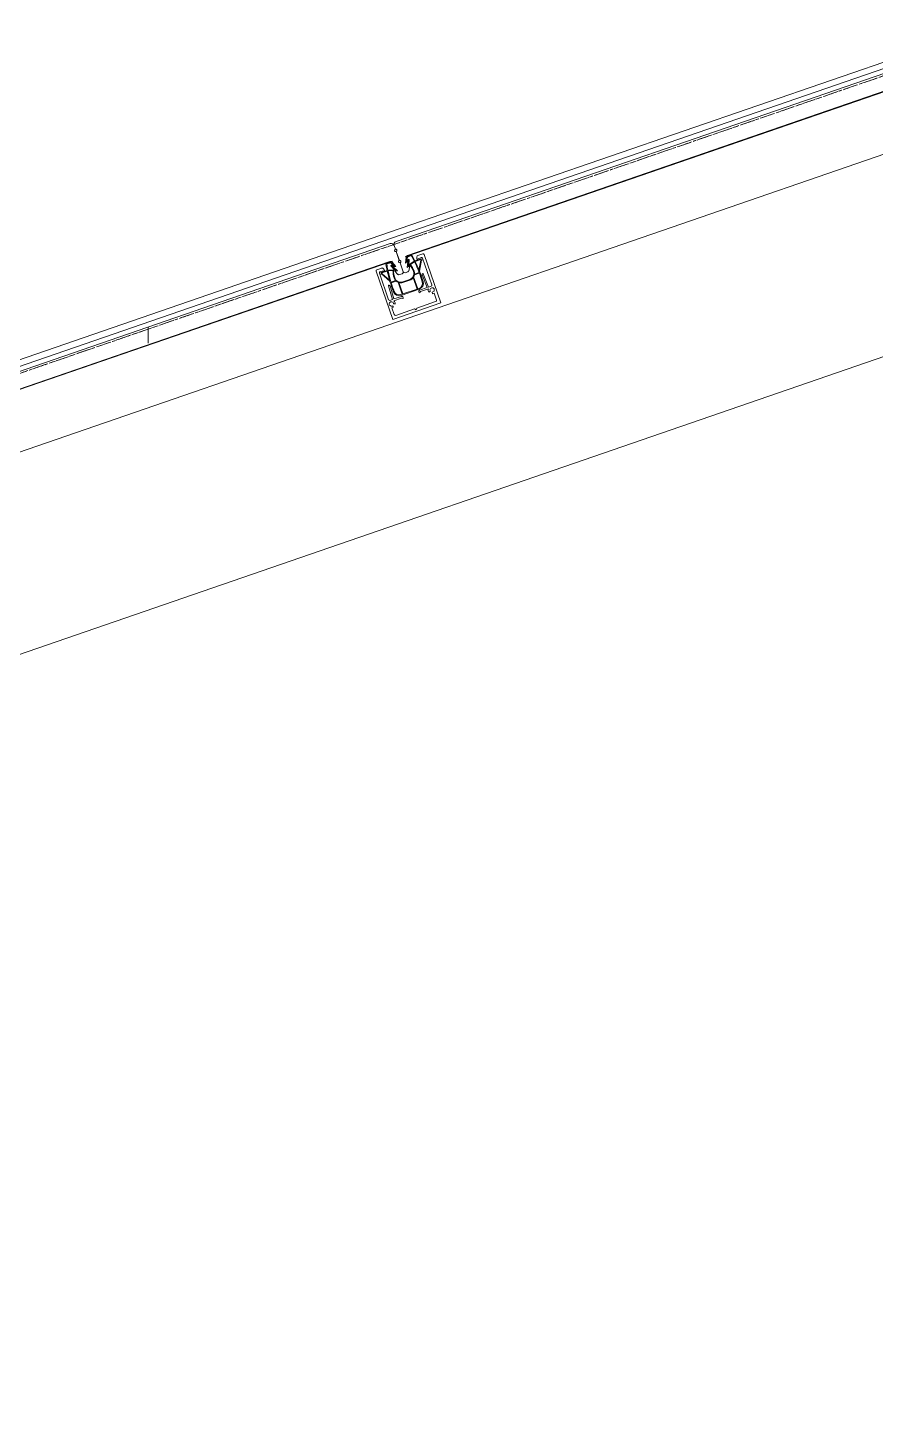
# Model space of a CAD drawing. Header units: millimetres. Extents: x -2612262 to -2065320, y 3717813 to 4283368.
# Drawn here: x -2457606 to -2456795, y 3994876 to 3996208 of the extents above; entities that cross this region are included whole.
import ezdxf

# ---------------------------------------------------------------- set-up
doc = ezdxf.new("R2010")
doc.units = ezdxf.units.MM
for name, pattern in [('Aligning Line', [3.2004, 1.6002, -1.6002]), ('Grid Line', [21, 12, -3, 3, -3]), ('Overhead', [4, 2.5, -1.5])]:
    doc.linetypes.add(name, pattern=pattern)
for name, color, linetype, lineweight in [('A-DETL-GENF', 92, 'Continuous', 5), ('A-FLOR', 192, 'Continuous', 5), ('A-FLOR-OVHD', 1, 'Overhead', 13), ('A-GENM', 13, 'Continuous', 5), ('A-GLAZ-CWMG', 51, 'Continuous', 5), ('A-WALL', 113, 'Continuous', 5), ('G-ANNO-REFR', 1, 'Aligning Line', 5), ('S-GRID', 1, 'Continuous', 5)]:
    doc.layers.add(name, color=color, linetype=linetype, lineweight=lineweight)
picture_1 = doc.add_image_def('image1.jpg', size_in_pixel=(6528, 5638))

# ---------------------------------------------------------------- blocks, each defined once
blk = doc.blocks.new('MulticellPanel_Polycarbonate_Danpal_1040w - Grey-2874737-GA - Part A')
at = {"layer": 'A-GENM'}
h = blk.add_hatch(dxfattribs=at)
h.set_pattern_fill('FP_51', color=256, style=0, pattern_type=2)
h.set_pattern_definition([(71, (1022921.4, -4578290.6), (-756.41486, 260.45452), []), (161, (1022921.4, -4578290.6), (-260.45452, -756.41486), [])])
h.paths.add_polyline_path([(-543.4, -0.5), (-538.6, 1.4), (-543.4, 7), (-543.4, 1.8)])
h.paths.add_polyline_path([(-534.5, 0), (536.3, 1.9), (542.2, 8.2), (540.4, 16), (-540.8, 14), (-540.8, 6.8), (-535.1, 0.7)])
h.paths.add_polyline_path([(543.4, -13.5), (542.4, -4.8), (538.4, -7.5), (539.6, -11.6), (540.7, -12.1)])
h.paths.add_polyline_path([(536.3, -1.3), (543.4, -0.5), (543.2, 6.8), (536.8, -0.8)])
h.paths.add_polyline_path([(538.4, -6.4), (540.1, -2.5), (537.3, -3.8), (537.7, -4.7)])
for p, q in [((540.4, 16), (-540.4, 16)), ((-543.4, 13), (-543.4, 9.4)), ((-543.4, 7), (-543.4, -2.1)), ((543.4, 9.4), (543.4, 13)), ((543.4, -2.1), (543.4, 7)), ((-543.4, -4.4), (-543.4, -13.3)), ((-538.4, -6.4), (-536.3, -1.3)), ((-538.4, -10.9), (-535.9, -6)), ((-535.9, -6), (-538.4, -6.4)), ((-535.9, -10.5), (-538.4, -10.9)), ((-537.3, -13.3), (-535.9, -10.5)), ((-534.5, 0), (534.5, 0)), ((538.4, -6.4), (535.9, -6)), ((535.9, -6), (538.4, -10.9)), ((538.4, -10.9), (535.9, -10.5)), ((535.9, -10.5), (537.7, -14.2)), ((536.3, -1.3), (538.4, -6.4)), ((543.4, -13.5), (543.4, -4.4)), ((-541.9, -15), (-539.1, -15)), ((539.1, -15), (541.9, -15))]:
    blk.add_line(p, q, dxfattribs=at)
for centre, radius, start, end in [((-540.4, 13), 3, 90, 180), ((540.4, 13), 3, 360, 90), ((-543.4, 8.2), 1.2, 270.0002, 89.9998), ((543.4, 8.2), 1.2, 90.0002, 269.9998), ((-543.4, -3.2), 1.2, 270.0002, 89.9998), ((-534.5, -2), 2, 90, 158.7864), ((534.5, -2), 2, 21.2136, 90), ((543.4, -3.2), 1.2, 90.0002, 269.9998), ((-541.9, -13.5), 1.5, 225, 270), ((-539.1, -13.5), 1.5, 270, 333.1609), ((539.1, -13.5), 1.5, 206.8391, 270), ((541.9, -13.5), 1.5, 270, 360)]:
    blk.add_arc(centre, radius, start, end, dxfattribs=at)
blk = doc.blocks.new('Rectangular Mullion - Frame_Framed Facade_Danpal_DPANMF BT1-1262948-GA - Part A')
at = {"layer": 'A-GLAZ-CWMG'}
for p, q in [((-2457260.1, 3996012.6), (-2458244.4, 3995673.6)), ((-2457258.1, 3996007), (-2458285.6, 3995653.2)), ((-2457257.3, 3995985.1), (-2458234.6, 3995648.5)), ((-2457232.9, 3995933.7), (-2458216.2, 3995595.1)), ((-2458294.9, 3995656.2), (-2458300.1, 3995654.4)), ((-2458298.2, 3995648.9), (-2458300.1, 3995654.4)), ((-2458293, 3995650.7), (-2458298.2, 3995648.9)), ((-2458297.1, 3995645.6), (-2458298.2, 3995648.9))]:
    blk.add_line(p, q, dxfattribs=at)
blk = doc.blocks.new('MulticellPanel_Polycarbonate_Danpal_1040w - Grey-2878402-GA - Part A')
at = {"layer": 'A-GENM'}
h = blk.add_hatch(dxfattribs=at)
h.set_pattern_fill('FP_52', color=256, style=0, pattern_type=2)
h.set_pattern_definition([(71, (1022071.2, -4578290.6), (-756.41486, 260.45452), []), (161, (1022071.2, -4578290.6), (-260.45452, -756.41486), [])])
h.paths.add_polyline_path([(-306.9, -13.5), (-301.9, -10.9), (-304.1, -5.5), (-306.9, -4.4)])
h.paths.add_polyline_path([(-299.8, -1.3), (-306.9, 7), (-306.9, -2.1), (-303.4, -1.7)])
h.paths.add_polyline_path([(-301.9, -6.4), (-302.2, -2.1), (-303.8, -4.8), (-302.4, -6)])
h.paths.add_polyline_path([(-298, 0), (299.8, 1.9), (305.7, 8.2), (303.9, 16), (-304.3, 14), (-304.3, 6.8), (-300.2, 2.4)])
h.paths.add_polyline_path([(300.5, -0.5), (306.9, -0.5), (304.9, 4.7), (301.9, 1.2)])
for p, q in [((303.9, 16), (-303.9, 16)), ((-306.9, 13), (-306.9, 9.4)), ((-306.9, 7), (-306.9, -2.1)), ((306.9, 9.4), (306.9, 13)), ((306.9, -2.1), (306.9, 7)), ((-306.9, -4.4), (-306.9, -13.5)), ((-301.9, -6.4), (-299.8, -1.3)), ((-301.9, -10.9), (-299.4, -6)), ((-299.4, -6), (-301.9, -6.4)), ((-299.4, -10.5), (-301.9, -10.9)), ((-301.2, -14.2), (-299.4, -10.5)), ((-298, 0), (298, 0)), ((301.9, -6.4), (299.4, -6)), ((299.4, -6), (301.9, -10.9)), ((301.9, -10.9), (299.4, -10.5)), ((299.8, -1.3), (301.9, -6.4)), ((306.9, -13.3), (306.9, -4.4)), ((-305.4, -15), (-302.6, -15)), ((302.6, -15), (305.4, -15))]:
    blk.add_line(p, q, dxfattribs=at)
for centre, radius, start, end in [((-303.9, 13), 3, 90, 180), ((303.9, 13), 3, 360, 90), ((-306.9, 8.2), 1.2, 270.0002, 89.9998), ((306.9, 8.2), 1.2, 90.0002, 269.9998), ((-306.9, -3.2), 1.2, 270.0002, 89.9998), ((-298, -2), 2, 90, 158.7864), ((298, -2), 2, 21.2136, 90), ((306.9, -3.2), 1.2, 90.0002, 269.9998), ((-305.4, -13.5), 1.5, 180, 270), ((-302.6, -13.5), 1.5, 270, 333.1609), ((302.6, -13.5), 1.5, 206.8391, 270), ((305.4, -13.5), 1.5, 270, 315)]:
    blk.add_arc(centre, radius, start, end, dxfattribs=at)
blk = doc.blocks.new('Rectangular Mullion - Frame_Framed Facade_Danpal_DPANMF BT1-2878399-GA - Part A')
at = {"layer": 'A-GLAZ-CWMG'}
for p, q in [((-2456667.2, 3996216.7), (-2456672.4, 3996214.9)), ((-2456665.3, 3996211.1), (-2456670.5, 3996209.4)), ((-2456722.9, 3996197.5), (-2457260.1, 3996012.6)), ((-2456677.9, 3996206.8), (-2457258.1, 3996007)), ((-2456715.2, 3996171.7), (-2457245.3, 3995989.2)), ((-2456696.8, 3996118.3), (-2457232.9, 3995933.7))]:
    blk.add_line(p, q, dxfattribs=at)
blk = doc.blocks.new('Rectangular Mullion - DPAEC50-1105308-GA - Part A')
at = {"layer": 'A-DETL-GENF'}
for p, q in [((24.3, 53.5), (-24.3, 53.5)), ((-24.3, 53.5), (-24.3, 4.5)), ((24.3, 4.5), (24.3, 53.5)), ((-21.3, 42.6), (-21.3, 49.5)), ((-20.1, 50.7), (-1.2, 50.7)), ((-20.1, 41), (-19.6, 42.6)), ((-1.2, 50.7), (0, 51.9)), ((0, 51.9), (1.2, 50.7)), ((1.2, 50.7), (20.1, 50.7)), ((19.6, 42.6), (20.1, 41)), ((21.3, 49.5), (21.3, 42.6)), ((-21.8, 7.3), (-21.8, 34.3)), ((-20.8, 35.3), (-18.1, 35.3)), ((-17, 40), (-18.6, 39.5)), ((-18.1, 35.3), (-17.6, 21.6)), ((-9.6, 36.9), (-17.6, 36.9)), ((-16.3, 22.3), (-16.8, 35.3)), ((-16.8, 35.3), (-9, 35.3)), ((-8, 37.5), (-9.1, 37.5)), ((9.1, 34.3), (-9.1, 34.3)), ((-9.1, 33.5), (-7.9, 33.5)), ((-8, 36.3), (-8, 37.5)), ((-7.9, 33.5), (-7.9, 21.5)), ((-7.3, 22), (-7.3, 33.5)), ((-7.3, 33.5), (7.3, 33.5)), ((7.3, 33.5), (7.3, 22)), ((7.9, 21.5), (7.9, 33.5)), ((7.9, 33.5), (9.1, 33.5)), ((9.1, 37.5), (8, 37.5)), ((8, 37.5), (8, 36.3)), ((9, 35.3), (16.8, 35.3)), ((17.6, 36.9), (9.6, 36.9)), ((16.8, 35.3), (16.3, 22.3)), ((18.6, 39.5), (17, 40)), ((17.6, 21.6), (18.1, 35.3)), ((18.1, 35.3), (20.8, 35.3)), ((21.8, 34.3), (21.8, 7.3)), ((-15, 18), (-20.3, 8.8)), ((-19.7, 8.7), (-14.9, 16.9)), ((-9.3, 19.8), (-14.2, 19.8)), ((-14.2, 19.2), (-9.6, 19.2)), ((3.5, 23.2), (-3.5, 23.2)), ((-3.5, 22.6), (3.5, 22.6)), ((14.2, 19.8), (9.3, 19.8)), ((9.6, 19.2), (14.2, 19.2)), ((14.9, 16.9), (19.7, 8.7)), ((20.3, 8.8), (15, 18)), ((-23.3, 3.5), (-18.2, 3.5)), ((-16.8, 6.7), (-20.7, 6.3)), ((-20.3, 8.8), (-20.3, 7.3)), ((-20.3, 7.3), (-14.1, 7.3)), ((-19.7, 7.9), (-19.7, 8.7)), ((-14.2, 7.9), (-19.7, 7.9)), ((-8.9, 9.2), (-13.4, 8.1)), ((-13.3, 7.4), (-7.3, 8.9)), ((-8.5, 1.7), (-12.4, 1.4)), ((-12.2, 0.8), (-8.6, 1.1)), ((-7.3, 8.9), (-9.2, 4.5)), ((-8.7, 4), (-6.9, 4.4)), ((-6.9, 4.4), (-8.5, 1.7)), ((-8.3, 4.8), (-6.1, 9.9)), ((-6.1, 9.9), (-8.3, 9.4)), ((-5.8, 5.4), (-8.3, 4.8)), ((-7.8, 1.7), (-5.8, 5.4)), ((8.3, 4.8), (5.8, 5.4)), ((5.8, 5.4), (7.8, 1.7)), ((8.3, 9.4), (6.1, 9.9)), ((6.1, 9.9), (8.3, 4.8)), ((8.5, 1.7), (6.9, 4.4)), ((6.9, 4.4), (8.7, 4)), ((9.2, 4.5), (7.3, 8.9)), ((7.3, 8.9), (13.3, 7.4)), ((12.4, 1.4), (8.5, 1.7)), ((8.6, 1.1), (12.2, 0.8)), ((13.4, 8.1), (8.9, 9.2)), ((14.1, 7.3), (20.3, 7.3)), ((19.7, 7.9), (14.2, 7.9)), ((20.7, 6.3), (16.8, 6.7)), ((18.2, 3.5), (23.3, 3.5)), ((19.7, 8.7), (19.7, 7.9)), ((20.3, 7.3), (20.3, 8.8))]:
    blk.add_line(p, q, dxfattribs=at)
for centre, radius, start, end in [((-20.6, 39), 2.1, 75, 15), ((-20.1, 49.5), 1.2, 90, 180), ((-20.6, 39), 3.7, 75, 100.9055), ((20.6, 39), 2.1, 165, 105), ((20.6, 39), 3.7, 79.0945, 105), ((20.1, 49.5), 1.2, 360, 90), ((-20.8, 34.3), 1, 90, 180), ((-20.6, 39), 3.7, 325.4192, 15), ((-9.1, 28.3), 6, 90, 178.5709), ((137.1, 24.7), 152.2, 178.5709, 182.4896), ((-9.1, 28.3), 5.2, 90, 178.5709), ((137.1, 24.7), 151.4, 178.5709, 181.8369), ((-9.8, 37.6), 0.706, 289.0493, 354.5477), ((-9, 36.3), 1, 270, 360), ((9, 36.3), 1, 180, 270), ((9.8, 37.6), 0.706, 185.4523, 250.9507), ((9.1, 28.3), 6, 1.4287, 89.9792), ((9.1, 28.3), 5.2, 1.4291, 90), ((-137.1, 24.7), 151.4, 358.1631, 1.4291), ((-137.1, 24.7), 152.2, 357.5109, 1.4287), ((20.6, 39), 3.7, 165, 214.5808), ((20.8, 34.3), 1, 360, 90), ((137.1, 24.7), 152.2, 182.9076, 186.319), ((137.1, 24.7), 151.4, 182.064, 186.2791), ((-3.5, 16.6), 6.58, 156.7371, 181.8449), ((16.4, 17.2), 26.5, 181.8449, 197.5886), ((-3.5, 16.6), 5.98, 90, 181.8449), ((16.4, 17.2), 25.9, 181.8449, 197.6717), ((-3.5, 16.6), 6.58, 131.8412, 150.9148), ((-3.5, 16.6), 6.58, 90, 125.1634), ((3.5, 16.6), 6.58, 54.8366, 90), ((3.5, 16.6), 5.98, 358.1551, 90), ((3.5, 16.6), 6.58, 29.0852, 48.1588), ((-16.4, 17.2), 25.9, 342.3283, 358.1551), ((-16.4, 17.2), 26.5, 342.4114, 358.1551), ((3.5, 16.6), 6.58, 358.1551, 23.2629), ((-137.1, 24.7), 151.4, 353.7209, 357.936), ((-137.1, 24.7), 152.2, 353.681, 357.0924), ((-23.3, 4.5), 1, 180, 270), ((-20.8, 7.3), 1, 180, 275), ((137.1, 25.2), 152.2, 186.7358, 188.8939), ((137.1, 25.2), 151.4, 186.7315, 189.0318), ((-12.3, 1.8), 0.975, 188.8939, 275.24), ((-8.8, 4.4), 0.4, 157.1611, 284), ((-8.7, 2.1), 0.963, 275.24, 334.4387), ((8.7, 2.1), 0.963, 205.5613, 264.76), ((8.8, 4.4), 0.4, 256, 22.8389), ((12.3, 1.8), 0.975, 264.76, 351.1061), ((-137.1, 25.2), 151.4, 350.9682, 353.2685), ((-137.1, 25.2), 152.2, 351.1061, 353.2642), ((20.8, 7.3), 1, 265, 360), ((23.3, 4.5), 1, 270, 360)]:
    blk.add_arc(centre, radius, start, end, dxfattribs=at)
for points, knots in [([(-17.6, 21.6), (-17.6, 21.5), (-17.6, 21.4), (-17.4, 21.3), (-17.1, 21.3), (-16.8, 21.5), (-16.6, 21.7), (-16.4, 21.9), (-16.4, 22.1), (-16.4, 22.3), (-16.3, 22.3)], [0, 0, 0, 0, 0.125, 0.25, 0.5, 0.625, 0.75, 0.875, 0.9375, 1, 1, 1, 1]), ([(16.3, 22.3), (16.4, 22.3), (16.4, 22.1), (16.4, 22), (16.5, 21.8), (16.7, 21.5), (17.1, 21.2), (17.6, 21.3), (17.6, 21.6)], [0, 0, 0, 0, 0.0625, 0.125, 0.1875, 0.3125, 0.4375, 1, 1, 1, 1]), ([(-18.2, 3.5), (-18.1, 3.5), (-17.9, 3.5), (-17.6, 3.7), (-17.5, 3.8), (-17.3, 4), (-17.2, 4.2), (-17, 4.4), (-16.9, 4.6), (-16.8, 4.8), (-16.7, 5.1), (-16.6, 5.4), (-16.5, 5.6), (-16.5, 5.8), (-16.5, 6), (-16.5, 6.2), (-16.5, 6.4), (-16.5, 6.6), (-16.6, 6.7), (-16.8, 6.7), (-16.8, 6.7)], [0, 0, 0, 0, 0.083333, 0.166667, 0.208333, 0.25, 0.333333, 0.375, 0.416667, 0.458333, 0.5, 0.583333, 0.666667, 0.729167, 0.791667, 0.84375, 0.885417, 0.927083, 0.96875, 1, 1, 1, 1]), ([(16.8, 6.7), (16.8, 6.7), (16.6, 6.7), (16.5, 6.6), (16.5, 6.4), (16.5, 6.2), (16.5, 6), (16.5, 5.8), (16.5, 5.6), (16.6, 5.3), (16.9, 4.6), (17.5, 3.7), (17.8, 3.5), (18.2, 3.5)], [0, 0, 0, 0, 0.03125, 0.072917, 0.114583, 0.15625, 0.208333, 0.270833, 0.333333, 0.416667, 0.583333, 0.75, 1, 1, 1, 1])]:
    blk.add_open_spline(points, degree=3, knots=knots, dxfattribs=at)
blk = doc.blocks.new('Rectangular Mullion - Mullion_FramedFacade_Danpal_DPAEC50-1262938-GA - Part A')
at = {"layer": 'A-GLAZ-CWMG'}
for p, q in [((3.5, 22.6), (-3.5, 22.6)), ((-18.2, 3.5), (-23.3, 3.5)), ((-20.3, 8.8), (-21.8, 8.8)), ((-20.7, 6.3), (-16.8, 6.7)), ((-20.3, 7.3), (-20.3, 8.8)), ((-14.1, 7.3), (-20.3, 7.3)), ((-8.6, 1.1), (-12.2, 0.8)), ((-8.3, 9.4), (-6.1, 9.9)), ((-6.1, 9.9), (-8.3, 4.8)), ((-8.3, 4.8), (-5.8, 5.4)), ((-5.8, 5.4), (-7.8, 1.7)), ((7.8, 1.7), (5.8, 5.4)), ((5.8, 5.4), (8.3, 4.8)), ((8.3, 4.8), (6.1, 9.9)), ((6.1, 9.9), (8.3, 9.4)), ((12.2, 0.8), (8.6, 1.1)), ((20.3, 7.3), (14.1, 7.3)), ((16.8, 6.7), (20.7, 6.3)), ((23.3, 3.5), (18.2, 3.5)), ((21.8, 8.8), (20.3, 8.8)), ((20.3, 8.8), (20.3, 7.3))]:
    blk.add_line(p, q, dxfattribs=at)
for centre, radius, start, end in [((-3.5, 16.6), 5.98, 90, 181.8449), ((16.4, 17.2), 25.9, 181.8449, 197.6717), ((3.5, 16.6), 5.98, 358.1551, 90), ((-16.4, 17.2), 25.9, 342.3283, 358.1551), ((-23.3, 4.5), 1, 180, 270), ((-20.8, 7.3), 1, 227.5, 275), ((137.1, 25.2), 152.2, 186.7358, 188.8939), ((-12.3, 1.8), 0.975, 188.8939, 275.24), ((-8.7, 2.1), 0.963, 275.24, 334.4387), ((8.7, 2.1), 0.963, 205.5613, 264.76), ((12.3, 1.8), 0.975, 264.76, 351.1061), ((-137.1, 25.2), 152.2, 351.1061, 353.2642), ((20.8, 7.3), 1, 265, 360), ((23.3, 4.5), 1, 270, 0)]:
    blk.add_arc(centre, radius, start, end, dxfattribs=at)
for points, knots in [([(-16.8, 6.7), (-16.8, 6.7), (-16.6, 6.7), (-16.5, 6.6), (-16.5, 6.4), (-16.5, 6.2), (-16.5, 6), (-16.5, 5.8), (-16.5, 5.6), (-16.6, 5.4), (-16.7, 5.1), (-16.8, 4.8), (-16.9, 4.6), (-17, 4.4), (-17.2, 4.2), (-17.3, 4), (-17.5, 3.8), (-17.6, 3.7), (-17.9, 3.5), (-18.1, 3.5), (-18.2, 3.5)], [-1, -1, -1, -1, -0.96875, -0.927083, -0.885417, -0.84375, -0.791667, -0.729167, -0.666667, -0.583333, -0.5, -0.458333, -0.416667, -0.375, -0.333333, -0.25, -0.208333, -0.166667, -0.083333, 0, 0, 0, 0]), ([(18.2, 3.5), (17.8, 3.5), (17.5, 3.7), (16.9, 4.6), (16.6, 5.3), (16.5, 5.6), (16.5, 5.8), (16.5, 6), (16.5, 6.2), (16.5, 6.4), (16.5, 6.6), (16.6, 6.7), (16.8, 6.7), (16.8, 6.7)], [-1, -1, -1, -1, -0.75, -0.583333, -0.416667, -0.333333, -0.270833, -0.208333, -0.15625, -0.114583, -0.072917, -0.03125, 0, 0, 0, 0])]:
    blk.add_open_spline(points, degree=3, knots=knots, dxfattribs=at)

msp = doc.modelspace()

# ---------------------------------------------------------------- linework, layer by layer
at = {"layer": 'A-FLOR'}
msp.add_open_spline([(-2456915.4, 3998607.8), (-2457008, 3998519.7), (-2457601.4, 3997938), (-2458587.7, 3996756.2), (-2459297.2, 3995536.4), (-2459598.2, 3994901)], degree=3, knots=[-0.5454545, -0.5454545, -0.5454545, -0.5454545, -0.5, -0.25, 0, 0, 0, 0], dxfattribs=at)
at = {"layer": 'A-FLOR-OVHD'}
msp.add_line((-2458270.6, 3995651.5), (-2354074.7, 4031529.9), dxfattribs=at)
msp.add_line((-2458270.6, 3995651.5), (-2354074.7, 4031529.9), dxfattribs=at)
at = {"layer": 'A-WALL'}
msp.add_line((-2456580.5, 3995964.8), (-2457995.2, 3995477.7), dxfattribs=at)
at = {"layer": 'S-GRID', "linetype": 'Grid Line'}
msp.add_line((-2339544.7, 4036533), (-2476719.9, 3989298.8), dxfattribs=at)

# ---------------------------------------------------------------- block references
at = {"layer": 'A-DETL-GENF', "extrusion": (0, 0, -1), "rotation": 160.9995928797884}
msp.add_blockref('Rectangular Mullion - DPAEC50-1105308-GA - Part A', (2457251.5, 3995987.6), dxfattribs=at)
at = {"layer": 'A-GENM', "rotation": 19.00040712021164}
for name, p in [('MulticellPanel_Polycarbonate_Danpal_1040w - Grey-2878402-GA - Part A', (-2456961.3, 3996087.5)), ('MulticellPanel_Polycarbonate_Danpal_1040w - Grey-2874737-GA - Part A', (-2457765.2, 3995810.7))]:
    msp.add_blockref(name, p, dxfattribs=at)
at = {"layer": 'A-GLAZ-CWMG'}
for name in ['Rectangular Mullion - Frame_Framed Facade_Danpal_DPANMF BT1-2878399-GA - Part A', 'Rectangular Mullion - Frame_Framed Facade_Danpal_DPANMF BT1-1262948-GA - Part A']:
    msp.add_blockref(name, (0, 0), dxfattribs=at)
at = {"layer": 'A-GLAZ-CWMG', "extrusion": (0, 0, -1), "rotation": 160.9995928797884}
msp.add_blockref('Rectangular Mullion - Mullion_FramedFacade_Danpal_DPAEC50-1262938-GA - Part A', (2457251.5, 3995987.6), dxfattribs=at)

# ---------------------------------------------------------------- pictures from other files: only their frames are drawn
at = {"layer": 'G-ANNO-REFR'}
image = msp.add_image(picture_1, insert=(-2382054.9, 4283368.1), size_in_units=(433000, 373966.6), rotation=-122.11743, dxfattribs=at)
image.dxf.flags = 15

doc.saveas('drawing.dxf')
